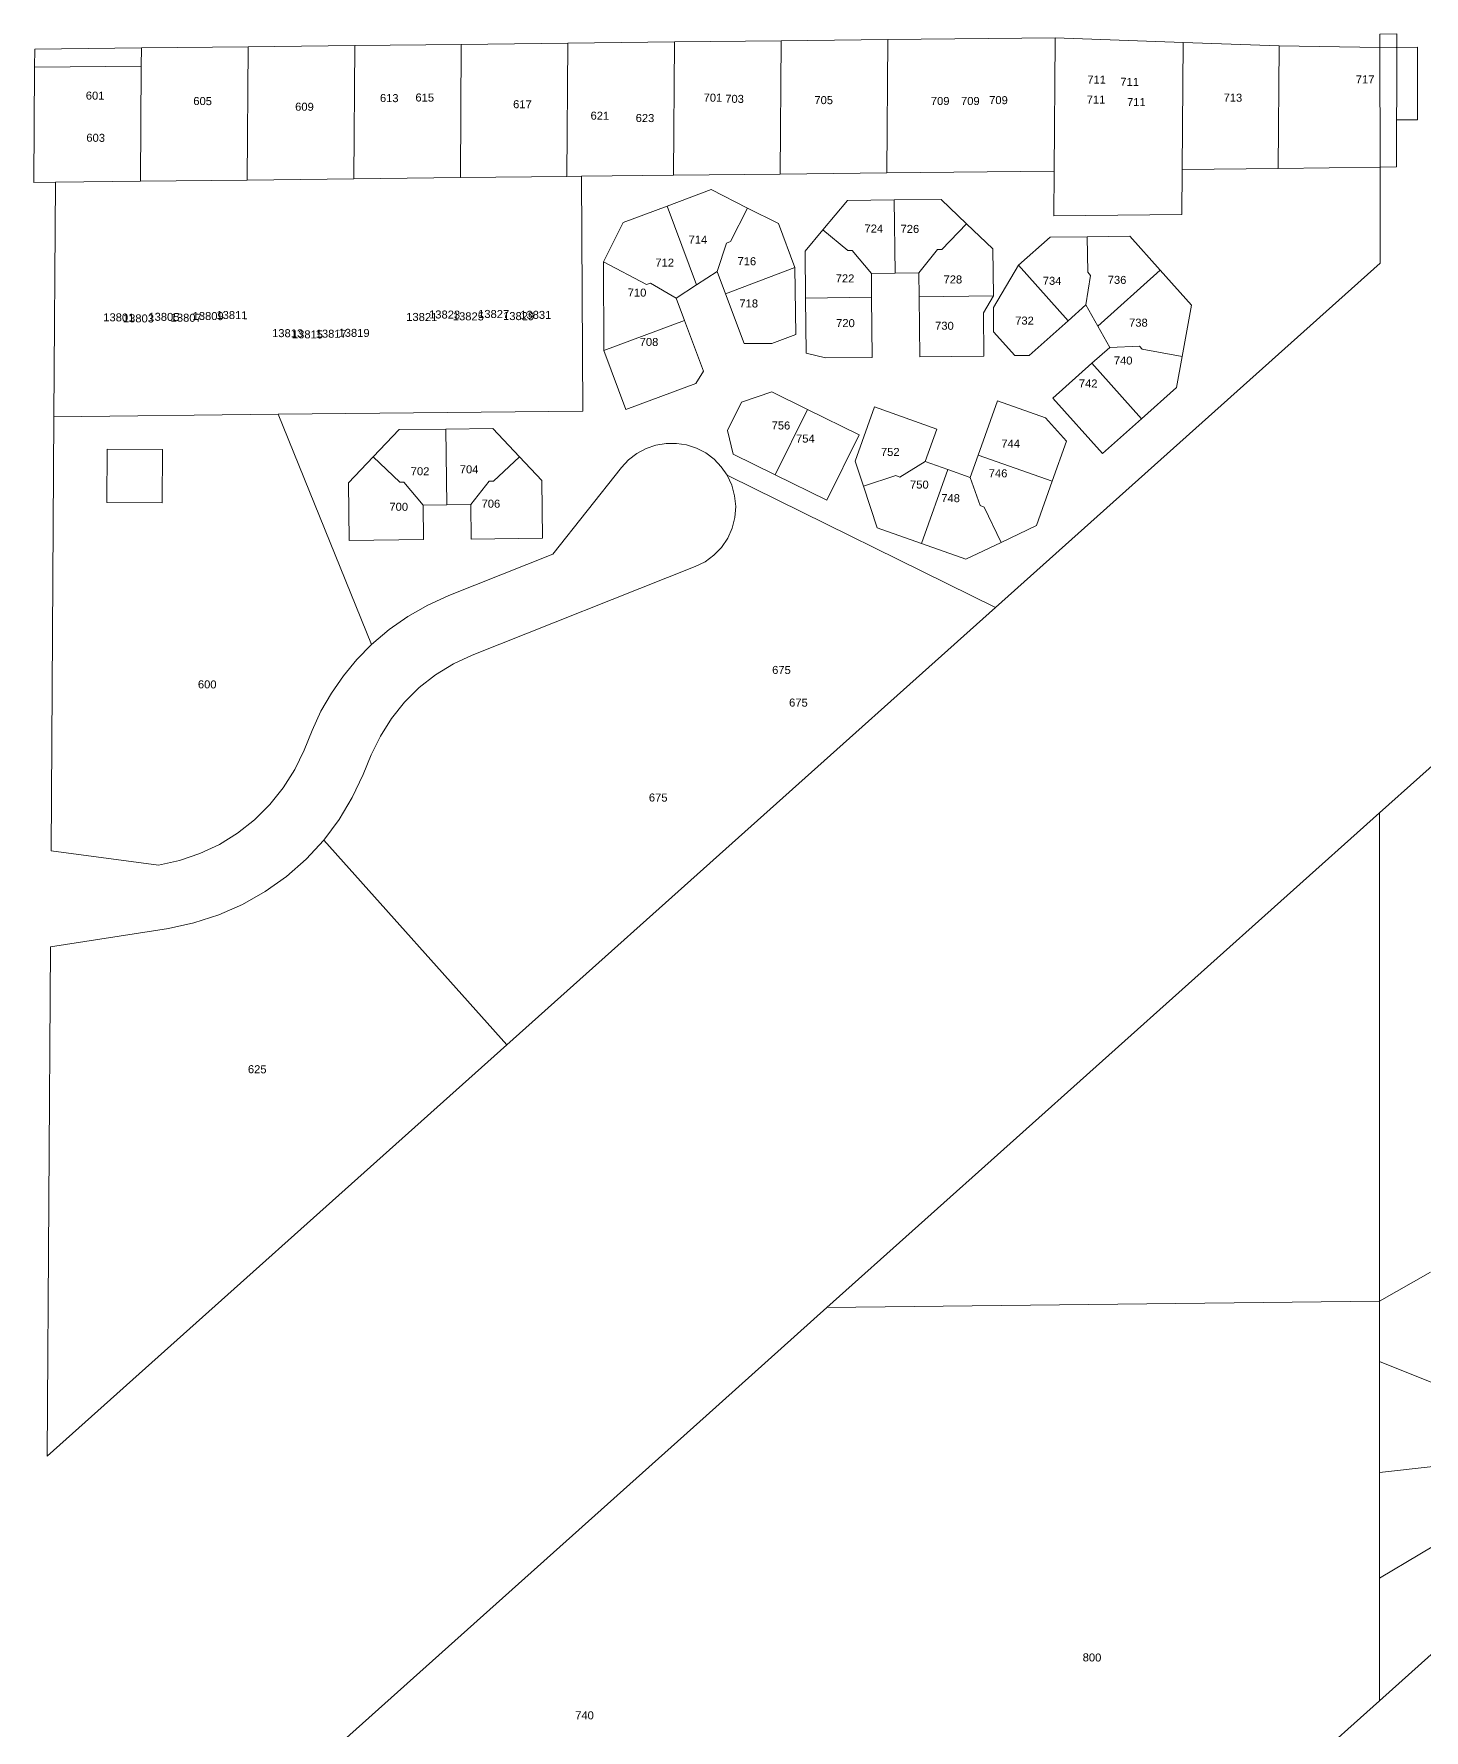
# Model space of a CAD drawing. Header units: feet. Extents: x 2808417 to 2820762, y 948624 to 970780.
# Drawn here: x 2814817 to 2816121, y 966613 to 968203 of the extents above; entities that cross this region are included whole.
import ezdxf
from ezdxf.enums import TextEntityAlignment as Align

# ---------------------------------------------------------------- set-up
doc = ezdxf.new("R2010")
doc.units = ezdxf.units.FT
doc.header["$LTSCALE"] = 0.015
doc.header["$MEASUREMENT"] = 0
doc.layers.add('Dakota County Addresses', color=7, linetype='Continuous')
doc.layers.add('Dakota County Parcels', color=7, linetype='Continuous')
doc.styles.add('Dimensions 100', font='arial.ttf')

# ---------------------------------------------------------------- blocks, each defined once
blk = doc.blocks.new('ACMAP_ANN_TEMPLATE_Dakota County Addresses')
at = {"layer": 'Dakota County Addresses', "style": 'Dimensions 100'}
blk.add_attdef('DakotaCountyAddress', text='', height=50, dxfattribs=at).set_placement((0, 0), align=Align.CENTER)

msp = doc.modelspace()

# ---------------------------------------------------------------- linework, layer by layer
at = {"layer": 'Dakota County Parcels', "lineweight": 5}
for p, q in [((2815517.9, 968197.1), (2815617.9, 968198.2)), ((2815617.1, 968073.2), (2815617.9, 968198.2)), ((2815617.9, 968198.2), (2815774.9, 968199.9)), ((2815774.9, 968199.9), (2815894.8, 968195.6)), ((2815774.9, 968199.9), (2815774.9, 968197.9)), ((2816079.2, 968203.3), (2816095.2, 968203.5)), ((2816079.2, 968190.7), (2816079.2, 968203.3)), ((2816095.2, 968190.5), (2816095.2, 968203.5)), ((2814817.9, 968172.3), (2814818, 968189.3)), ((2814918, 968190.4), (2814818, 968189.3)), ((2814917.9, 968173.4), (2814918, 968190.4)), ((2814918, 968190.4), (2815018, 968191.5)), ((2815017.2, 968066.5), (2815018, 968191.5)), ((2815018, 968191.5), (2815118, 968192.6)), ((2815117.2, 968067.6), (2815118, 968192.6)), ((2815118, 968192.6), (2815218, 968193.7)), ((2815217.2, 968068.8), (2815218, 968193.7)), ((2815218, 968193.7), (2815318, 968194.9)), ((2815317.1, 968069.9), (2815318, 968194.9)), ((2815318, 968194.9), (2815417.9, 968196)), ((2815417.1, 968071), (2815417.9, 968196)), ((2815417.9, 968196), (2815517.9, 968197.1)), ((2815517.1, 968072.1), (2815517.9, 968197.1)), ((2815773.9, 968074.9), (2815774.9, 968197.9)), ((2815894.8, 968195.6), (2815893.9, 968076.3)), ((2815894.8, 968195.6), (2815984.8, 968192.3)), ((2815983.9, 968077.3), (2815984.8, 968192.3)), ((2815984.8, 968192.3), (2816079.2, 968190.7)), ((2816079.6, 968078.7), (2816079.2, 968190.7)), ((2816079.2, 968190.7), (2816095.2, 968190.5)), ((2816094.7, 968190.9), (2816114.7, 968191.1)), ((2816095.1, 968078.9), (2816095.2, 968190.5)), ((2816114.7, 968191.1), (2816114.7, 968123.1)), ((2814817.2, 968064.3), (2814817.9, 968172.3)), ((2814817.9, 968172.3), (2814917.9, 968173.4)), ((2814917.2, 968065.4), (2814917.9, 968173.4)), ((2816114.7, 968123.1), (2816095.1, 968122.9)), ((2815330.8, 968070), (2815417.1, 968071)), ((2815417.1, 968071), (2815517.1, 968072.1)), ((2815517.1, 968072.1), (2815617.1, 968073.2)), ((2815617.1, 968073.2), (2815773.9, 968074.9)), ((2815773.6, 968033), (2815773.9, 968074.9)), ((2815893.6, 968034.3), (2815893.9, 968076.3)), ((2815893.9, 968076.3), (2815983.9, 968077.3)), ((2815983.9, 968077.3), (2816079.6, 968078.7)), ((2816079.6, 968078.7), (2816095.1, 968078.9)), ((2816079.6, 967988.7), (2816079.6, 968078.7)), ((2814817.2, 968064.3), (2814837.4, 968064.5)), ((2814835.9, 967844.5), (2814837.4, 968064.5)), ((2814837.4, 968064.5), (2814917.2, 968065.4)), ((2814917.2, 968065.4), (2815017.2, 968066.5)), ((2815017.2, 968066.5), (2815117.2, 968067.6)), ((2815117.2, 968067.6), (2815217.2, 968068.8)), ((2815217.2, 968068.8), (2815317.1, 968069.9)), ((2815317.1, 968069.9), (2815330.8, 968070)), ((2815331.9, 967850), (2815330.8, 968070)), ((2815411, 968042.1), (2815452.2, 968057.5)), ((2815452.2, 968057.5), (2815486.3, 968040.3)), ((2815369.8, 968026.6), (2815411, 968042.1)), ((2815411, 968042.1), (2815438.6, 967968.4)), ((2815470.5, 968008.8), (2815486.3, 968040.3)), ((2815486.3, 968040.3), (2815515.4, 968025.7)), ((2815557.1, 968020), (2815580, 968047.4)), ((2815580, 968047.4), (2815624, 968047.9)), ((2815624, 968047.9), (2815668, 968048.4)), ((2815624.8, 967979.2), (2815624, 968047.9)), ((2815668, 968048.4), (2815691.8, 968025.6)), ((2815351.2, 967989.8), (2815369.8, 968026.6)), ((2815530.8, 967984.5), (2815515.4, 968025.7)), ((2815668.6, 968001.4), (2815691.8, 968025.6)), ((2815691.8, 968025.6), (2815716.5, 968001.9)), ((2815773.6, 968033), (2815893.6, 968034.3)), ((2815457.8, 967980.9), (2815466.7, 968007.4)), ((2815466.7, 968007.4), (2815470.5, 968008.8)), ((2815540.3, 967999.9), (2815557.1, 968020)), ((2815557.1, 968020), (2815580.6, 968000.4)), ((2815740.6, 967986.6), (2815770.2, 968013)), ((2815770.2, 968013), (2815805, 968013.4)), ((2815805, 968013.4), (2815844.9, 968013.9)), ((2815805.4, 967980.1), (2815805, 968013.4)), ((2815844.9, 968013.9), (2815873.4, 967982)), ((2815540.8, 967955.9), (2815540.3, 967999.9)), ((2815580.6, 968000.4), (2815584.6, 968000.4)), ((2815584.6, 968000.4), (2815602.5, 967979)), ((2815647.1, 967979.5), (2815664.6, 968001.3)), ((2815664.6, 968001.3), (2815668.6, 968001.4)), ((2815717, 967957.9), (2815716.5, 968001.9)), ((2815351.2, 967989.8), (2815391.6, 967968.6)), ((2815351.6, 967906.6), (2815351.2, 967989.8)), ((2815438.6, 967968.4), (2815457.8, 967980.9)), ((2815457.8, 967980.9), (2815465.6, 967960)), ((2815465.6, 967960), (2815530.8, 967984.5)), ((2815531.6, 967921.7), (2815530.8, 967984.5)), ((2815602.5, 967979), (2815624.8, 967979.2)), ((2815602.7, 967956.6), (2815602.5, 967979)), ((2815624.8, 967979.2), (2815647.1, 967979.5)), ((2815647.4, 967957.1), (2815647.1, 967979.5)), ((2815716.9, 967947), (2815740.6, 967986.6)), ((2815718.8, 967665.8), (2816079.6, 967988.7)), ((2815740.6, 967986.6), (2815787, 967934.6)), ((2815803.7, 967949.5), (2815808, 967977.1)), ((2815808, 967977.1), (2815805.4, 967980.1)), ((2815814.8, 967929.6), (2815873.4, 967982)), ((2815873.4, 967982), (2815902.8, 967949.2)), ((2815391.6, 967968.6), (2815395.3, 967970)), ((2815395.3, 967970), (2815419.5, 967955.9)), ((2815419.5, 967955.9), (2815438.6, 967968.4)), ((2815465.6, 967960), (2815483.2, 967913.2)), ((2815427.3, 967935), (2815419.5, 967955.9)), ((2815540.8, 967955.9), (2815602.7, 967956.6)), ((2815541.3, 967904.3), (2815540.8, 967955.9)), ((2815603.4, 967900.3), (2815602.7, 967956.6)), ((2815647.4, 967957.1), (2815717, 967957.9)), ((2815648, 967900.8), (2815647.4, 967957.1)), ((2815707.6, 967942.1), (2815717, 967957.9)), ((2815717.2, 967924.2), (2815716.9, 967947)), ((2815787, 967934.6), (2815803.7, 967949.5)), ((2815803.7, 967949.5), (2815814.8, 967929.6)), ((2815893.9, 967901), (2815902.8, 967949.2)), ((2815351.6, 967906.6), (2815427.3, 967935)), ((2815445.2, 967887.2), (2815427.3, 967935)), ((2815708, 967901.5), (2815707.6, 967942.1)), ((2815750.6, 967902), (2815787, 967934.6)), ((2815814.8, 967929.6), (2815826, 967909.6)), ((2815483.2, 967913.2), (2815509.1, 967913.3)), ((2815509.1, 967913.3), (2815531.6, 967921.7)), ((2815717.2, 967924.2), (2815737.2, 967901.9)), ((2815351.6, 967906.6), (2815372.3, 967851.4)), ((2815541.3, 967904.3), (2815559.5, 967899.8)), ((2815559.5, 967899.8), (2815603.4, 967900.3)), ((2815648, 967900.8), (2815708, 967901.5)), ((2815737.2, 967901.9), (2815750.6, 967902)), ((2815809.4, 967894.7), (2815826, 967909.6)), ((2815826, 967909.6), (2815853.9, 967910.9)), ((2815853.9, 967910.9), (2815856.6, 967907.9)), ((2815856.6, 967907.9), (2815893.9, 967901)), ((2815888.6, 967872.1), (2815893.9, 967901)), ((2815437.9, 967875.9), (2815445.2, 967887.2)), ((2815772.8, 967862), (2815809.4, 967894.7)), ((2815809.4, 967894.7), (2815855.8, 967842.8)), ((2815372.3, 967851.4), (2815437.9, 967875.9)), ((2815480.7, 967858.2), (2815509.2, 967867.9)), ((2815509.2, 967867.9), (2815542.5, 967851.5)), ((2815855.8, 967842.8), (2815888.6, 967872.1)), ((2815046.3, 967846.9), (2815331.9, 967850)), ((2815467.7, 967831.8), (2815480.7, 967858.2)), ((2815512.4, 967790.2), (2815542.5, 967851.5)), ((2815542.5, 967851.5), (2815591, 967827.7)), ((2815587.4, 967802.9), (2815605.5, 967853.8)), ((2815605.5, 967853.8), (2815663.9, 967833)), ((2815702.7, 967808.7), (2815720.7, 967859.6)), ((2815720.7, 967859.6), (2815765.7, 967843.6)), ((2815772.8, 967862), (2815819.3, 967810.1)), ((2814833.3, 967437.6), (2814835.9, 967844.5)), ((2814835.9, 967844.5), (2815046.3, 967846.9)), ((2815046.3, 967846.9), (2815133.8, 967631.1)), ((2815135.3, 967806.9), (2815159.6, 967832.6)), ((2815159.6, 967832.6), (2815203.6, 967833.1)), ((2815203.6, 967833.1), (2815247.6, 967833.6)), ((2815204.4, 967762.1), (2815203.6, 967833.1)), ((2815247.6, 967833.6), (2815272.5, 967807.1)), ((2815663.9, 967833), (2815653.1, 967802.6)), ((2815765.7, 967843.6), (2815785.4, 967821.6)), ((2815819.3, 967810.1), (2815855.8, 967842.8)), ((2815467.7, 967831.8), (2815472.9, 967809.6)), ((2815560.8, 967766.4), (2815591, 967827.7)), ((2815785.4, 967821.6), (2815772.1, 967784.1)), ((2814885.6, 967764.3), (2814885.9, 967814.2)), ((2814885.9, 967814.2), (2814937.9, 967814)), ((2814937.6, 967764), (2814937.9, 967814)), ((2815112.2, 967782.7), (2815135.3, 967806.9)), ((2815135.3, 967806.9), (2815160.2, 967783.2)), ((2815248.2, 967784.2), (2815272.5, 967807.1)), ((2815272.5, 967807.1), (2815293.5, 967784.8)), ((2815472.9, 967809.6), (2815512.4, 967790.2)), ((2815587.4, 967802.9), (2815595.2, 967779.4)), ((2815629.2, 967788.1), (2815653.1, 967802.6)), ((2815653.1, 967802.6), (2815674.1, 967795.1)), ((2815695.2, 967787.6), (2815702.7, 967808.7)), ((2815702.7, 967808.7), (2815772.1, 967784.1)), ((2815294.1, 967730.8), (2815293.5, 967784.8)), ((2815303.8, 967715.7), (2815368.3, 967797.1)), ((2815467.3, 967789.8), (2815469.1, 967789)), ((2815469.1, 967789), (2815718.8, 967665.8)), ((2815512.4, 967790.2), (2815560.8, 967766.4)), ((2815595.2, 967779.4), (2815625.4, 967789.4)), ((2815625.4, 967789.4), (2815629.2, 967788.1)), ((2815649.5, 967725.7), (2815674.1, 967795.1)), ((2815674.1, 967795.1), (2815695.2, 967787.6)), ((2815695.2, 967787.6), (2815704.6, 967761.3)), ((2815112.8, 967728.7), (2815112.2, 967782.7)), ((2815160.2, 967783.2), (2815164.2, 967783.3)), ((2815164.2, 967783.3), (2815182.1, 967761.8)), ((2815226.8, 967762.3), (2815244.2, 967784.2)), ((2815244.2, 967784.2), (2815248.2, 967784.2)), ((2815595.2, 967779.4), (2815608.1, 967740.4)), ((2815772.1, 967784.1), (2815757.4, 967742.6)), ((2814885.6, 967764.3), (2814937.6, 967764)), ((2815182.1, 967761.8), (2815204.4, 967762.1)), ((2815182.5, 967729.5), (2815182.1, 967761.8)), ((2815204.4, 967762.1), (2815226.8, 967762.3)), ((2815226.8, 967762.3), (2815227.1, 967730)), ((2815704.6, 967761.3), (2815708.4, 967760)), ((2815708.4, 967760), (2815724.2, 967726.8)), ((2815608.1, 967740.4), (2815649.5, 967725.7)), ((2815724.2, 967726.8), (2815757.4, 967742.6)), ((2815112.8, 967728.7), (2815182.5, 967729.5)), ((2815227.1, 967730), (2815294.1, 967730.8)), ((2815649.5, 967725.7), (2815691, 967711)), ((2815691, 967711), (2815724.2, 967726.8)), ((2815206.2, 967677), (2815303.8, 967715.7)), ((2815228.3, 967621.2), (2815437.4, 967704.1)), ((2815260.7, 967255.9), (2815718.8, 967665.8)), ((2815070.5, 967532.1), (2815078.1, 967550.6)), ((2816079, 967473.2), (2816169.2, 967553.9)), ((2815126, 967509.3), (2815133.6, 967527.8)), ((2815732.6, 967163.2), (2816079, 967473.2)), ((2816079, 967015.5), (2816079, 967473.2)), ((2814833.3, 967437.6), (2814934, 967424.3)), ((2815089, 967447.8), (2815260.7, 967255.9)), ((2814832.7, 967347.6), (2814943.3, 967365)), ((2814829.6, 966870.1), (2814832.7, 967347.6)), ((2814829.6, 966870.1), (2815260.7, 967255.9)), ((2815560.9, 967009.5), (2815732.6, 967163.2)), ((2816079, 967015.5), (2816126.9, 967042.6)), ((2815447.7, 966908.2), (2815560.9, 967009.5)), ((2815560.9, 967009.5), (2816079, 967015.5)), ((2816079, 966958.9), (2816079, 967015.5)), ((2816079, 966958.9), (2816158.5, 966927.2)), ((2816079, 966915.5), (2816079, 966958.9)), ((2816079, 966855), (2816079, 966915.5)), ((2814826.2, 966352), (2815447.7, 966908.2)), ((2816079, 966855), (2816132.1, 966860.9)), ((2816079, 966755.9), (2816079, 966855)), ((2816079, 966755.9), (2816167.3, 966808.5)), ((2816078.9, 966640.9), (2816079, 966755.9)), ((2816078.9, 966640.9), (2816201.6, 966750.7)), ((2815356, 965994), (2816078.9, 966640.9))]:
    msp.add_line(p, q, dxfattribs=at)
for points in [[(2815467.3, 967789.8), (2815461.8, 967797.8), (2815455, 967804.9), (2815447.2, 967810.7), (2815438.6, 967815.2), (2815429.3, 967818.2), (2815419.7, 967819.7), (2815410, 967819.6), (2815400.4, 967818), (2815391.2, 967814.8), (2815382.6, 967810.2), (2815374.9, 967804.2), (2815368.3, 967797.1)], [(2815437.4, 967704.1), (2815446.6, 967708.7), (2815454.9, 967714.8), (2815462, 967722.2), (2815467.8, 967730.8), (2815472, 967740.1), (2815474.5, 967750.1), (2815475.3, 967760.4), (2815474.3, 967770.6), (2815471.7, 967780.5), (2815467.3, 967789.8)], [(2815206.2, 967677), (2815186.6, 967668.1), (2815167.8, 967657.4), (2815150.2, 967645.1), (2815133.8, 967631.1)], [(2815133.8, 967631.1), (2815120, 967617), (2815107.4, 967601.8), (2815096.2, 967585.6), (2815086.4, 967568.5), (2815078.1, 967550.6)], [(2815228.3, 967621.2), (2815210.6, 967613), (2815193.9, 967602.8), (2815178.6, 967590.8), (2815164.7, 967577.1), (2815152.5, 967561.9), (2815142.1, 967545.3), (2815133.6, 967527.8)], [(2814934, 967424.3), (2814953.7, 967428.6), (2814972.8, 967435.1), (2814991.1, 967443.7), (2815008.2, 967454.3), (2815024.1, 967466.8), (2815038.4, 967481), (2815051, 967496.8), (2815061.8, 967513.9), (2815070.5, 967532.1)], [(2815089, 967447.8), (2815103.4, 967467), (2815115.7, 967487.6), (2815126, 967509.3)], [(2814943.3, 967365), (2814967.2, 967370.1), (2814990.5, 967377.6), (2815012.9, 967387.4), (2815034.1, 967399.5), (2815054, 967413.7), (2815072.4, 967429.8), (2815089, 967447.8)]]:
    msp.add_lwpolyline(points, dxfattribs=at)

# ---------------------------------------------------------------- block references
at = {"layer": 'Dakota County Addresses', "lineweight": 5, "xscale": 0.15, "yscale": 0.15, "zscale": 0.15, "rotation": 359.5015230000861}
for p, values in [((2815813.7, 968156.9), {'DakotaCountyAddress': '711'}), ((2815813.7, 968156.9), {'DakotaCountyAddress': '711'}), ((2815844.7, 968154.8), {'DakotaCountyAddress': '711'}), ((2816065.5, 968157.1), {'DakotaCountyAddress': '717'}), ((2814874.6, 968141.9), {'DakotaCountyAddress': '601'}), ((2814975.4, 968136.8), {'DakotaCountyAddress': '605'}), ((2815070.9, 968131.5), {'DakotaCountyAddress': '609'}), ((2815150.4, 968139.6), {'DakotaCountyAddress': '613'}), ((2815183.7, 968140.1), {'DakotaCountyAddress': '615'}), ((2815275.3, 968133.8), {'DakotaCountyAddress': '617'}), ((2815453.9, 968140), {'DakotaCountyAddress': '701'}), ((2815474.2, 968138.9), {'DakotaCountyAddress': '703'}), ((2815557.8, 968137.7), {'DakotaCountyAddress': '705'}), ((2815667, 968136.9), {'DakotaCountyAddress': '709'}), ((2815695.3, 968136.9), {'DakotaCountyAddress': '709'}), ((2815721.7, 968137.7), {'DakotaCountyAddress': '709'}), ((2815721.7, 968137.7), {'DakotaCountyAddress': '709'}), ((2815813.2, 968138.2), {'DakotaCountyAddress': '711'}), ((2815851, 968135.9), {'DakotaCountyAddress': '711'}), ((2815941.5, 968140), {'DakotaCountyAddress': '713'}), ((2815347.9, 968123.1), {'DakotaCountyAddress': '621'}), ((2815390.2, 968120.9), {'DakotaCountyAddress': '623'}), ((2814875.1, 968102.4), {'DakotaCountyAddress': '603'}), ((2815604.8, 968017.3), {'DakotaCountyAddress': '724'}), ((2815638.6, 968017), {'DakotaCountyAddress': '726'}), ((2815439.8, 968006.9), {'DakotaCountyAddress': '714'}), ((2815408.7, 967985.4), {'DakotaCountyAddress': '712'}), ((2815485.7, 967986.7), {'DakotaCountyAddress': '716'}), ((2815577.8, 967970.6), {'DakotaCountyAddress': '722'}), ((2815678.9, 967969.6), {'DakotaCountyAddress': '728'}), ((2815772, 967968.3), {'DakotaCountyAddress': '734'}), ((2815832.9, 967969.2), {'DakotaCountyAddress': '736'}), ((2815382.8, 967957.3), {'DakotaCountyAddress': '710'}), ((2815002.9, 967936.2), {'DakotaCountyAddress': '13811'}), ((2815202.3, 967936.7), {'DakotaCountyAddress': '13823'}), ((2815248.3, 967937.2), {'DakotaCountyAddress': '13827'}), ((2815287.8, 967936.4), {'DakotaCountyAddress': '13831'}), ((2815487.5, 967947.1), {'DakotaCountyAddress': '718'}), ((2814896.8, 967934), {'DakotaCountyAddress': '13801'}), ((2814915.2, 967933.1), {'DakotaCountyAddress': '13803'}), ((2814939.1, 967934.5), {'DakotaCountyAddress': '13805'}), ((2814960, 967933.7), {'DakotaCountyAddress': '13807'}), ((2814980.6, 967935.3), {'DakotaCountyAddress': '13809'}), ((2815180.9, 967934.4), {'DakotaCountyAddress': '13821'}), ((2815224.6, 967935), {'DakotaCountyAddress': '13825'}), ((2815271.7, 967935.2), {'DakotaCountyAddress': '13829'}), ((2815578.2, 967928.7), {'DakotaCountyAddress': '720'}), ((2815671, 967926.2), {'DakotaCountyAddress': '730'}), ((2815746.1, 967931), {'DakotaCountyAddress': '732'}), ((2815852.9, 967929.1), {'DakotaCountyAddress': '738'}), ((2815055.1, 967919.2), {'DakotaCountyAddress': '13813'}), ((2815073.7, 967918.1), {'DakotaCountyAddress': '13815'}), ((2815096, 967918.7), {'DakotaCountyAddress': '13817'}), ((2815117.4, 967919.5), {'DakotaCountyAddress': '13819'}), ((2815394, 967911), {'DakotaCountyAddress': '708'}), ((2815838.6, 967893.6), {'DakotaCountyAddress': '740'}), ((2815805.8, 967872.1), {'DakotaCountyAddress': '742'}), ((2815517.7, 967832.7), {'DakotaCountyAddress': '756'}), ((2815540.6, 967820.4), {'DakotaCountyAddress': '754'}), ((2815733.1, 967815.7), {'DakotaCountyAddress': '744'}), ((2815620.2, 967807.9), {'DakotaCountyAddress': '752'}), ((2815179.3, 967789.8), {'DakotaCountyAddress': '702'}), ((2815225.3, 967791.6), {'DakotaCountyAddress': '704'}), ((2815647.5, 967777.3), {'DakotaCountyAddress': '750'}), ((2815721.3, 967787.9), {'DakotaCountyAddress': '746'}), ((2815676.8, 967764.6), {'DakotaCountyAddress': '748'}), ((2815159.3, 967756.5), {'DakotaCountyAddress': '700'}), ((2815245.7, 967759.4), {'DakotaCountyAddress': '706'}), ((2815518.2, 967603.5), {'DakotaCountyAddress': '675'}), ((2814979.7, 967590), {'DakotaCountyAddress': '600'}), ((2815534.1, 967572.9), {'DakotaCountyAddress': '675'}), ((2815402.6, 967483.9), {'DakotaCountyAddress': '675'}), ((2815402.6, 967483.9), {'DakotaCountyAddress': '675'}), ((2815402.6, 967483.9), {'DakotaCountyAddress': '675'}), ((2815402.6, 967483.9), {'DakotaCountyAddress': '675'}), ((2815402.6, 967483.9), {'DakotaCountyAddress': '675'}), ((2815402.6, 967483.9), {'DakotaCountyAddress': '675'}), ((2815402.6, 967483.9), {'DakotaCountyAddress': '675'}), ((2815402.6, 967483.9), {'DakotaCountyAddress': '675'}), ((2815026.6, 967229.2), {'DakotaCountyAddress': '625'}), ((2815026.6, 967229.2), {'DakotaCountyAddress': '625'}), ((2815026.6, 967229.2), {'DakotaCountyAddress': '625'}), ((2815026.6, 967229.2), {'DakotaCountyAddress': '625'}), ((2815026.6, 967229.2), {'DakotaCountyAddress': '625'}), ((2815026.6, 967229.2), {'DakotaCountyAddress': '625'}), ((2815026.6, 967229.2), {'DakotaCountyAddress': '625'}), ((2815026.6, 967229.2), {'DakotaCountyAddress': '625'}), ((2815026.6, 967229.2), {'DakotaCountyAddress': '625'}), ((2815026.6, 967229.2), {'DakotaCountyAddress': '625'}), ((2815026.6, 967229.2), {'DakotaCountyAddress': '625'}), ((2815026.6, 967229.2), {'DakotaCountyAddress': '625'}), ((2815026.6, 967229.2), {'DakotaCountyAddress': '625'}), ((2815037.7, 967219.3), {'DakotaCountyAddress': '625'}), ((2815037.7, 967219.3), {'DakotaCountyAddress': '625'}), ((2815809.4, 966677.8), {'DakotaCountyAddress': '800'}), ((2815809.4, 966677.8), {'DakotaCountyAddress': '800'}), ((2815809.4, 966677.8), {'DakotaCountyAddress': '800'}), ((2815809.4, 966677.8), {'DakotaCountyAddress': '800'}), ((2815809.4, 966677.8), {'DakotaCountyAddress': '800'}), ((2815809.4, 966677.8), {'DakotaCountyAddress': '800'}), ((2815809.4, 966677.8), {'DakotaCountyAddress': '800'}), ((2815809.4, 966677.8), {'DakotaCountyAddress': '800'}), ((2815809.4, 966677.8), {'DakotaCountyAddress': '800'}), ((2815809.4, 966677.8), {'DakotaCountyAddress': '800'}), ((2815809.4, 966677.8), {'DakotaCountyAddress': '800'}), ((2815809.4, 966677.8), {'DakotaCountyAddress': '800'}), ((2815809.4, 966677.8), {'DakotaCountyAddress': '800'}), ((2815809.4, 966677.8), {'DakotaCountyAddress': '800'}), ((2815809.4, 966677.8), {'DakotaCountyAddress': '800'}), ((2815809.4, 966677.8), {'DakotaCountyAddress': '800'}), ((2815809.4, 966677.8), {'DakotaCountyAddress': '800'}), ((2815809.4, 966677.8), {'DakotaCountyAddress': '800'}), ((2815809.4, 966677.8), {'DakotaCountyAddress': '800'}), ((2815809.4, 966677.8), {'DakotaCountyAddress': '800'}), ((2815809.4, 966677.8), {'DakotaCountyAddress': '800'}), ((2815809.4, 966677.8), {'DakotaCountyAddress': '800'}), ((2815809.4, 966677.8), {'DakotaCountyAddress': '800'}), ((2815809.4, 966677.8), {'DakotaCountyAddress': '800'}), ((2815809.4, 966677.8), {'DakotaCountyAddress': '800'}), ((2815809.4, 966677.8), {'DakotaCountyAddress': '800'}), ((2815809.4, 966677.8), {'DakotaCountyAddress': '800'}), ((2815809.4, 966677.8), {'DakotaCountyAddress': '800'}), ((2815809.4, 966677.8), {'DakotaCountyAddress': '800'}), ((2815809.4, 966677.8), {'DakotaCountyAddress': '800'}), ((2815809.4, 966677.8), {'DakotaCountyAddress': '800'}), ((2815809.4, 966677.8), {'DakotaCountyAddress': '800'}), ((2815809.4, 966677.8), {'DakotaCountyAddress': '800'}), ((2815809.4, 966677.8), {'DakotaCountyAddress': '800'}), ((2815809.4, 966677.8), {'DakotaCountyAddress': '800'}), ((2815809.4, 966677.8), {'DakotaCountyAddress': '800'}), ((2815809.4, 966677.8), {'DakotaCountyAddress': '800'}), ((2815809.4, 966677.8), {'DakotaCountyAddress': '800'}), ((2815809.4, 966677.8), {'DakotaCountyAddress': '800'}), ((2815809.4, 966677.8), {'DakotaCountyAddress': '800'}), ((2815809.4, 966677.8), {'DakotaCountyAddress': '800'}), ((2815809.4, 966677.8), {'DakotaCountyAddress': '800'}), ((2815809.4, 966677.8), {'DakotaCountyAddress': '800'}), ((2815809.4, 966677.8), {'DakotaCountyAddress': '800'}), ((2815809.4, 966677.8), {'DakotaCountyAddress': '800'}), ((2815809.4, 966677.8), {'DakotaCountyAddress': '800'}), ((2815809.4, 966677.8), {'DakotaCountyAddress': '800'}), ((2815809.4, 966677.8), {'DakotaCountyAddress': '800'}), ((2815809.4, 966677.8), {'DakotaCountyAddress': '800'}), ((2815333.5, 966623.6), {'DakotaCountyAddress': '740'}), ((2815333.5, 966623.6), {'DakotaCountyAddress': '740'}), ((2815333.5, 966623.6), {'DakotaCountyAddress': '740'}), ((2815333.5, 966623.6), {'DakotaCountyAddress': '740'}), ((2815333.5, 966623.6), {'DakotaCountyAddress': '740'}), ((2815333.5, 966623.6), {'DakotaCountyAddress': '740'}), ((2815333.5, 966623.6), {'DakotaCountyAddress': '740'}), ((2815333.5, 966623.6), {'DakotaCountyAddress': '740'}), ((2815333.5, 966623.6), {'DakotaCountyAddress': '740'}), ((2815333.5, 966623.6), {'DakotaCountyAddress': '740'}), ((2815333.5, 966623.6), {'DakotaCountyAddress': '740'}), ((2815333.5, 966623.6), {'DakotaCountyAddress': '740'}), ((2815333.5, 966623.6), {'DakotaCountyAddress': '740'}), ((2815333.5, 966623.6), {'DakotaCountyAddress': '740'}), ((2815333.5, 966623.6), {'DakotaCountyAddress': '740'}), ((2815333.5, 966623.6), {'DakotaCountyAddress': '740'}), ((2815333.5, 966623.6), {'DakotaCountyAddress': '740'}), ((2815333.5, 966623.6), {'DakotaCountyAddress': '740'}), ((2815333.5, 966623.6), {'DakotaCountyAddress': '740'}), ((2815333.5, 966623.6), {'DakotaCountyAddress': '740'}), ((2815333.5, 966623.6), {'DakotaCountyAddress': '740'}), ((2815333.5, 966623.6), {'DakotaCountyAddress': '740'}), ((2815333.5, 966623.6), {'DakotaCountyAddress': '740'}), ((2815333.5, 966623.6), {'DakotaCountyAddress': '740'}), ((2815333.5, 966623.6), {'DakotaCountyAddress': '740'}), ((2815333.5, 966623.6), {'DakotaCountyAddress': '740'}), ((2815333.5, 966623.6), {'DakotaCountyAddress': '740'}), ((2815333.5, 966623.6), {'DakotaCountyAddress': '740'}), ((2815333.5, 966623.6), {'DakotaCountyAddress': '740'}), ((2815333.5, 966623.6), {'DakotaCountyAddress': '740'}), ((2815333.5, 966623.6), {'DakotaCountyAddress': '740'}), ((2815333.5, 966623.6), {'DakotaCountyAddress': '740'}), ((2815333.5, 966623.6), {'DakotaCountyAddress': '740'}), ((2815333.5, 966623.6), {'DakotaCountyAddress': '740'}), ((2815333.5, 966623.6), {'DakotaCountyAddress': '740'}), ((2815333.5, 966623.6), {'DakotaCountyAddress': '740'}), ((2815333.5, 966623.6), {'DakotaCountyAddress': '740'}), ((2815333.5, 966623.6), {'DakotaCountyAddress': '740'}), ((2815333.5, 966623.6), {'DakotaCountyAddress': '740'}), ((2815333.5, 966623.6), {'DakotaCountyAddress': '740'}), ((2815333.5, 966623.6), {'DakotaCountyAddress': '740'}), ((2815333.5, 966623.6), {'DakotaCountyAddress': '740'}), ((2815333.5, 966623.6), {'DakotaCountyAddress': '740'}), ((2815333.5, 966623.6), {'DakotaCountyAddress': '740'}), ((2815333.5, 966623.6), {'DakotaCountyAddress': '740'}), ((2815333.5, 966623.6), {'DakotaCountyAddress': '740'}), ((2815333.5, 966623.6), {'DakotaCountyAddress': '740'}), ((2815333.5, 966623.6), {'DakotaCountyAddress': '740'}), ((2815333.5, 966623.6), {'DakotaCountyAddress': '740'})]:
    msp.add_blockref('ACMAP_ANN_TEMPLATE_Dakota County Addresses', p, dxfattribs=at).add_auto_attribs(values)

doc.saveas('drawing.dxf')
